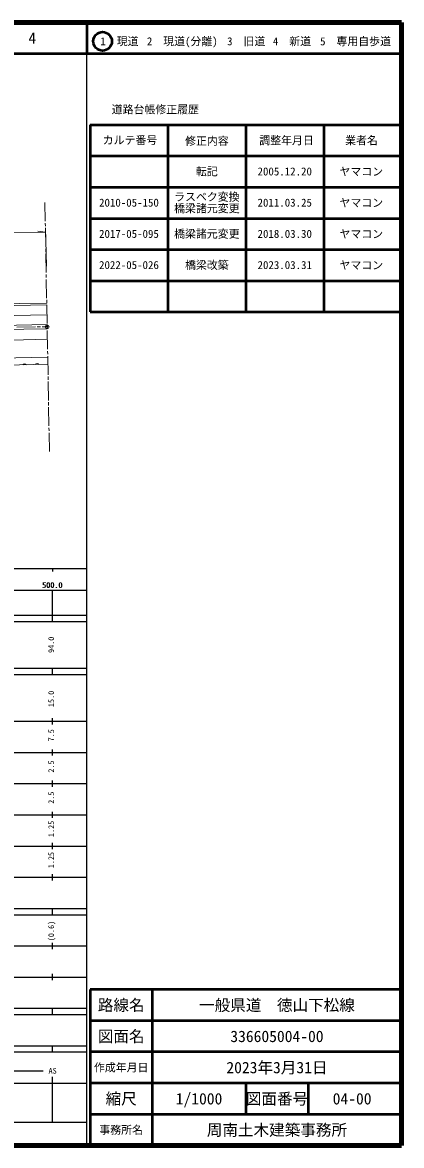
# Model space of a CAD drawing. Units: millimetres, scale not verified. Extents: x 40000 to 680000, y 20000 to 380000.
# Drawn here: x 558310 to 680000, y 20000 to 380000 of the extents above; entities that cross this region are included whole.
import ezdxf
from ezdxf.enums import TextEntityAlignment as Align

# ---------------------------------------------------------------- set-up
doc = ezdxf.new("R2010")
doc.units = ezdxf.units.MM
doc.header["$LTSCALE"] = 1000
doc.header["$PDMODE"] = 32
doc.header["$PDSIZE"] = 500
for name, color, linetype, lineweight in [('M-BGD', 7, 'Continuous', 13), ('M-BMK', 2, 'Continuous', 13), ('M-BMK-SRVR', 3, 'Continuous', 13), ('M-TTL', 2, 'Continuous', 140), ('M-TTL-BAND', 7, 'Continuous', 25), ('M-TTL-FRAM', 2, 'Continuous', 50), ('M-TTL-LINE', 7, 'Continuous', 50)]:
    doc.layers.add(name, color=color, linetype=linetype, lineweight=lineweight)
doc.layers.add('M-TTL-TXT', color=7, linetype='Continuous')
doc.styles.add('ＭＳ ゴシック', font='')
doc.styles.get('ＭＳ ゴシック').set_extended_font_data('MS Gothic')

msp = doc.modelspace()

# ---------------------------------------------------------------- linework, layer by layer
at = {"layer": 'M-BGD'}
for p, q in [((566003, 301831), (565696, 314146)), ((565729, 312828), (471532, 311570)), ((565729, 312828), (563294, 313137)), ((501484, 285016), (566184, 286279))]:
    msp.add_line(p, q, dxfattribs=at)
for points in [[(436168, 288775), (459467, 289334), (471798, 288013), (494528, 288474), (530482, 289312), (557493, 289942), (566117, 290051)], [(566127, 289467), (534425, 288817), (504776, 288210), (479505, 287653), (472351, 287534), (459361, 288951), (436171, 288566)], [(461669, 281082), (478797, 281310), (511988, 282036), (566240, 283143)], [(566265, 281752), (536345, 281329), (509112, 280824), (475772, 280201), (461688, 279967)], [(461743, 276650), (494974, 277035), (546934, 277992), (566323, 278488)], [(566468, 270422), (543549, 269925), (507230, 269336), (482596, 268889), (454125, 268327), (423082, 268074), (406088, 267880), (359514, 266904), (330150, 266287), (319537, 266131)], [(405774, 269741), (441160, 270064), (479065, 270886), (566426, 272751)]]:
    msp.add_lwpolyline(points, dxfattribs=at)
for centre in [(559017, 269810), (563016, 269897)]:
    msp.add_arc(centre, 750, 38.11093, 144.37113, dxfattribs=at)
msp.add_point((566252, 282458), dxfattribs=at)
msp.add_point((566252, 282458), dxfattribs=at)
at = {"layer": 'M-BMK'}
for p, q in [((565648, 316253), (565540, 322252)), ((565676, 314653), (565659, 315653)), ((565794, 308054), (565687, 314053)), ((565823, 306454), (565805, 307454)), ((565941, 299855), (565834, 305854)), ((565970, 298255), (565952, 299255)), ((566088, 291657), (565980, 297656)), ((566116, 290057), (566099, 291057)), ((566234, 283458), (566127, 289457)), ((556477, 282283), (562476, 282390)), ((563076, 282401), (564076, 282419)), ((564676, 282430), (566252, 282458)), ((566263, 281858), (566245, 282858)), ((566381, 275259), (566274, 281258)), ((566410, 273659), (566392, 274659)), ((566528, 267060), (566421, 273059)), ((566556, 265461), (566539, 266461)), ((566675, 258862), (566567, 264861)), ((566703, 257262), (566685, 258262)), ((566821, 250663), (566714, 256662)), ((566850, 249063), (566832, 250063)), ((566968, 242464), (566861, 248463))]:
    msp.add_line(p, q, dxfattribs=at)
at = {"layer": 'M-BMK-SRVR'}
msp.add_circle((566252, 282458), 600, dxfattribs=at)
at = {"layer": 'M-TTL'}
for p, q in [((680000, 380000), (40000, 380000)), ((680000, 20000), (680000, 380000)), ((40000, 20000), (680000, 20000))]:
    msp.add_line(p, q, dxfattribs=at)
at = {"layer": 'M-TTL-BAND'}
for p, q in [((579000, 20000), (579000, 370000)), ((40000, 205000), (579000, 205000)), ((568000, 205000), (568000, 204000)), ((68000, 198000), (579000, 198000)), ((568000, 188000), (568000, 198000)), ((40000, 190000), (579000, 190000)), ((40000, 188000), (579000, 188000)), ((40000, 173000), (579000, 173000)), ((568000, 171000), (568000, 173000)), ((40000, 171000), (579000, 171000)), ((40000, 156000), (579000, 156000)), ((568000, 155000), (568000, 157000)), ((46000, 146000), (579000, 146000)), ((568000, 145000), (568000, 147000)), ((568000, 135000), (568000, 137000)), ((52000, 136000), (579000, 136000)), ((46000, 126000), (579000, 126000)), ((568000, 125000), (568000, 127000)), ((52000, 116000), (579000, 116000)), ((568000, 115000), (568000, 117000)), ((46000, 106000), (579000, 106000)), ((568000, 105000), (568000, 107000)), ((40000, 96000), (579000, 96000)), ((40000, 94000), (579000, 94000)), ((568000, 94000), (568000, 96000)), ((49000, 84000), (579000, 84000)), ((568000, 83000), (568000, 85000)), ((40000, 74000), (579000, 74000)), ((568000, 73000), (568000, 75000)), ((40000, 64000), (579000, 64000)), ((40000, 62000), (579000, 62000)), ((568000, 62000), (568000, 64000)), ((40000, 52000), (579000, 52000)), ((568000, 50000), (568000, 52000)), ((40000, 50000), (579000, 50000)), ((71000, 44000), (565000, 44000)), ((40000, 40000), (579000, 40000)), ((568000, 27500), (568000, 42000)), ((68000, 27500), (579000, 27500))]:
    msp.add_line(p, q, dxfattribs=at)
at = {"layer": 'M-TTL-FRAM'}
for p, q in [((580000, 347197), (580000, 287197)), ((580000, 347197), (680000, 347197)), ((580000, 287197), (680000, 287197)), ((680000, 70000), (580000, 70000)), ((580000, 70000), (580000, 20000))]:
    msp.add_line(p, q, dxfattribs=at)
at = {"layer": 'M-TTL-LINE'}
for p, q in [((579000, 380000), (579000, 370000)), ((40000, 370000), (680000, 370000)), ((605000, 347197), (605000, 287197)), ((630000, 347197), (630000, 287197)), ((655000, 347197), (655000, 287197)), ((580000, 337197), (680000, 337197)), ((580000, 327197), (680000, 327197)), ((580000, 317197), (680000, 317197)), ((580000, 307197), (680000, 307197)), ((580000, 297197), (680000, 297197)), ((600000, 70000), (600000, 20000)), ((680000, 60000), (580000, 60000)), ((680000, 50000), (580000, 50000)), ((680000, 40000), (580000, 40000)), ((630000, 40000), (630000, 30000)), ((650000, 40000), (650000, 30000)), ((680000, 30000), (580000, 30000))]:
    msp.add_line(p, q, dxfattribs=at)
msp.add_circle((584031, 373958), 3000, dxfattribs=at)

# ---------------------------------------------------------------- texts
at = {"layer": 'M-TTL-BAND', "style": 'ＭＳ ゴシック'}
for s, p in [('500.0', (567844, 198195)), ('500.0', (568000, 198195)), ('AS', (568000, 42500))]:
    msp.add_text(s, height=1833, dxfattribs=at).set_placement(p, align=Align.BOTTOM_CENTER)
for s, p in [('94.0', (569000, 180500)), ('15.0', (569000, 163174)), ('7.5', (569000, 151500)), ('2.5', (569000, 141500)), ('2.5', (569000, 131500)), ('1.25', (569000, 121500)), ('1.25', (569000, 111500)), ('(0.6)', (569000, 88764))]:
    msp.add_text(s, height=1833, rotation=90, dxfattribs=at).set_placement(p, align=Align.BOTTOM_CENTER)
at = {"layer": 'M-TTL-TXT', "style": 'ＭＳ ゴシック'}
for s, height, p in [('4', 3666, (561497, 375000)), ('1\u3000現道', 2566, (589448, 373958)), ('2\u3000現道(分離)', 2566, (609619, 373958)), ('3\u3000旧道', 2566, (630121, 373958)), ('4\u3000新道', 2566, (644824, 373958)), ('5\u3000専用自歩道', 2566, (665228, 373958)), ('道路台帳修正履歴', 2566, (600968, 352113)), ('カルテ番号', 2566, (592839, 342277)), ('修正内容', 2566, (617509, 342023)), ('調整年月日', 2566, (643089, 342197)), ('業者名', 2566, (667134, 342197)), ('転記', 2566, (617500, 332245)), ('2005.12.20', 2566, (642500, 332245)), ('ヤマコン', 2566, (667077, 332189)), ('ラスベク変換', 2566, (617500, 324093)), ('2010-05-150', 2566, (592500, 322245)), ('橋梁諸元変更', 2566, (617500, 320398)), ('2011.03.25', 2566, (642500, 322245)), ('ヤマコン', 2566, (667077, 322189)), ('2017-05-095', 2566, (592500, 312245)), ('橋梁諸元変更', 2566, (617500, 312245)), ('2018.03.30', 2566, (642500, 312245)), ('ヤマコン', 2566, (667077, 312189)), ('2022-05-026', 2566, (592500, 302245)), ('橋梁改築', 2566, (617500, 302245)), ('2023.03.31', 2566, (642500, 302245)), ('ヤマコン', 2566, (667077, 302189)), ('路線名', 3666, (590000, 65000)), ('路線名', 3666, (590000, 65000)), ('一般県道\u3000徳山下松線', 3666, (640000, 65000)), ('図面名', 3666, (590000, 55000)), ('図面名', 3666, (590000, 55000)), ('336605004-00', 3666, (640000, 55000)), ('2023年3月31日', 3666, (640000, 45000)), ('作成年月日', 2566, (590000, 45000)), ('作成年月日', 2566, (590000, 45000)), ('縮尺', 3666, (590000, 35000)), ('縮尺', 3666, (590000, 35000)), ('1/1000', 3666, (615000, 35000)), ('図面番号', 3666, (640000, 35000)), ('図面番号', 3666, (640000, 35000)), ('04-00', 3666, (664125, 35000)), ('事務所名', 2566, (590000, 25000)), ('事務所名', 2566, (590000, 25000)), ('周南土木建築事務所', 3666, (640000, 25000))]:
    msp.add_text(s, height=height, dxfattribs=at).set_placement(p, align=Align.MIDDLE_CENTER)

doc.saveas('drawing.dxf')
